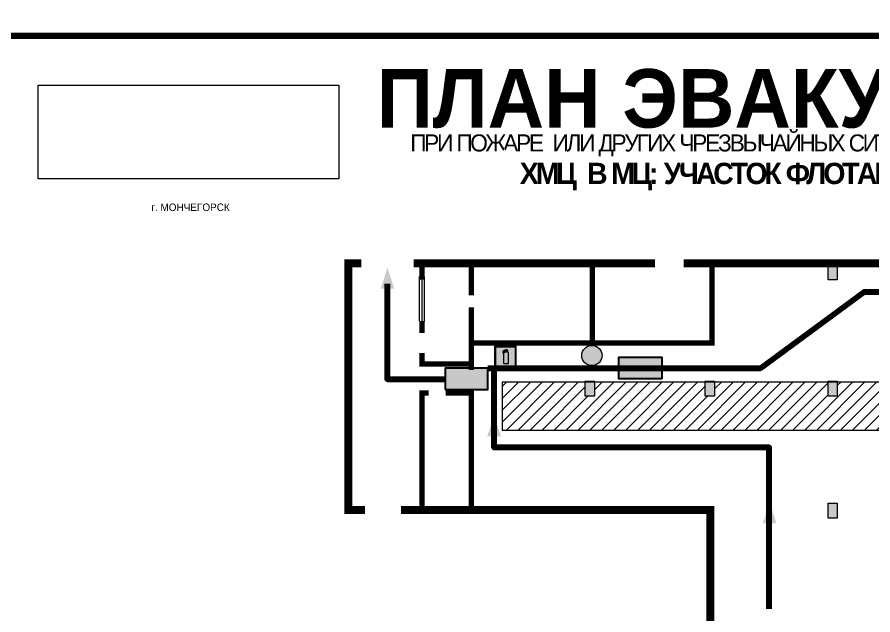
# Model space of a CAD drawing. Header units: millimetres. Extents: x 13114 to 67229, y 22859 to 38520.
# Drawn here: x 28888.9 to 29210.9, y 30676 to 30900.9 of the extents above; entities that cross this region are included whole.
import ezdxf

# ---------------------------------------------------------------- set-up
doc = ezdxf.new("R2010")
doc.units = ezdxf.units.MM
doc.layers.add('План_Штампы', color=7, linetype='Continuous')
doc.styles.add('обычный', font='arial.ttf')
picture_1 = doc.add_image_def('image1.jpg', size_in_pixel=(337, 105))

# ---------------------------------------------------------------- blocks, each defined once
blk = doc.blocks.new('A$C7B4425F7')
at = {"true_color": 0xffffff}
blk.add_hatch(color=7, dxfattribs=at).paths.add_polyline_path([(0, 0), (-16, 0), (-16, -8), (0, -8)])
h = blk.add_hatch(color=126)
h.paths.add_polyline_path([(-0.2, -0.2), (-15.8, -0.2), (-15.8, -7.8), (-0.2, -7.8)])
h.paths.add_polyline_path([(-11.76, -2.03), (-11.76, -3.66), (-11.17, -3.66, -0.568275), (-11.17, -6.18), (-12.58, -6.18), (-12.58, -2.03)], flags=16)
h.paths.add_polyline_path([(-13.33, -4.12, -0.495768), (-13.59, -6.18), (-15.03, -6.18), (-15.03, -2.03), (-13.59, -2.03, -0.487973)], flags=16)
h.paths.add_polyline_path([(-10.25, -2.03), (-9.48, -2.03), (-9.48, -6.18), (-10.25, -6.18)], flags=16)
h.paths.add_polyline_path([(-13.84, -3.69), (-14.24, -3.69), (-14.24, -3.03), (-13.9, -3.03, -0.692621)], flags=0)
h.paths.add_polyline_path([(-9.15, -2.03), (-8.4, -2.03), (-8.04, -3.07), (-7.68, -2.03), (-6.93, -2.03), (-7.64, -4.1), (-6.93, -6.18), (-7.68, -6.18), (-8.04, -5.14), (-8.4, -6.18), (-9.15, -6.18), (-8.44, -4.1)], flags=16)
h.paths.add_polyline_path([(-11.76, -4.46), (-11.42, -4.46, -0.692621), (-11.36, -5.12), (-11.76, -5.12)], flags=0)
h.paths.add_polyline_path([(-13.9, -5.2), (-14.24, -5.2), (-14.24, -4.55), (-13.84, -4.55, -0.708038)], flags=0)
edge = h.paths.add_edge_path(flags=16)
edge.add_ellipse((-5.51, -4.08), major_axis=(0, 2.05), ratio=0.586184, start_angle=0, end_angle=360)
edge = h.paths.add_edge_path(flags=0)
edge.add_ellipse((-5.51, -4.08), major_axis=(0, 1.14), ratio=0.454828, start_angle=0, end_angle=360)
h.paths.add_polyline_path([(-4.13, -4.96, 0.377264), (-3.48, -4.52, 0.0555), (-3.16, -2.03), (-1.66, -2.03), (-1.66, -4.96), (-0.96, -4.96), (-0.96, -7.01), (-1.75, -7.01), (-1.75, -6.18), (-3.3, -6.18), (-3.3, -7.02), (-4.13, -7.02)], flags=16)
h.paths.add_polyline_path([(-2.73, -2.91), (-2.28, -2.91), (-2.28, -4.96), (-3.05, -4.96, 0.079136)], flags=0)
at = {"color": 126}
blk.add_lwpolyline([(-16, -8), (0, -8), (0, 0), (-16, 0)], close=True, dxfattribs=at)
blk = doc.blocks.new('A$C32E8229D')
at = {"true_color": 0xffffff}
blk.add_hatch(color=7, dxfattribs=at).paths.add_polyline_path([(0, 0), (0, -8), (16, -8), (16, 0)])
h = blk.add_hatch(color=126)
h.paths.add_polyline_path([(0.2, -0.2), (15.8, -0.2), (15.8, -7.8), (0.2, -7.8)])
h.paths.add_polyline_path([(13.49, -2.05), (12.08, -2.05), (11.37, -2.63, 0.162397), (11.29, -2.84), (11.29, -3.63), (10.35, -3.63), (10.35, -4.05), (11.68, -4.05), (11.68, -3.48), (12.26, -4.28), (11.29, -5.1), (11.29, -6.78), (11.85, -6.78), (11.85, -5.44), (12.8, -4.64), (12.8, -5.94), (14.46, -5.94), (14.46, -5.39), (13.45, -5.39), (13.45, -3.97), (12.46, -2.59), (13.15, -2.59), (13.69, -3.34), (14.18, -3)], flags=16)
h.paths.add_polyline_path([(10.74, -1.82, 1), (11.8, -1.82, 1)], flags=16)
h.paths.add_polyline_path([(9.39, -3.59), (5.99, -3.59), (6.56, -3.03), (5.91, -3.03), (5.1, -3.83), (5.91, -4.64), (6.56, -4.64), (5.99, -4.09), (9.39, -4.09)], flags=16)
h.paths.add_polyline_path([(4.29, -1.08), (1.72, -1.08), (1.72, -6.6), (4.29, -6.6)], flags=16)
at = {"color": 126}
blk.add_lwpolyline([(16, -8), (0, -8), (0, 0), (16, 0)], close=True, dxfattribs=at)
blk = doc.blocks.new('A$C3AD82952')
at = {"true_color": 0xf5f5ff}
h = blk.add_hatch(color=7, dxfattribs=at)
h.dxf.hatch_style = 1
h.paths.add_polyline_path([(8.21, 8.73, 0.414214), (7.89, 9.05), (7.22, 9.05), (7.22, 9.92), (7.59, 9.92, 1), (7.57, 10.36), (7.22, 10.36), (7.22, 10.6), (6.43, 10.6), (6.43, 10.36), (6.01, 10.36), (4.74, 9.59), (4.74, 8.69), (4.98, 8.73), (4.98, 9.26), (6.12, 9.91), (6.43, 9.91), (6.43, 9.05), (5.76, 9.05, 0.414214), (5.44, 8.73), (5.44, 2.2), (8.21, 2.2)], flags=0)
h.paths.add_polyline_path([(12.8, 12.8), (0, 12.8), (0, 0), (12.8, 0)])
h.paths.add_polyline_path([(0.51, 12.29), (12.29, 12.29), (12.29, 0.51), (0.51, 0.51)], flags=16)
h.paths.add_polyline_path([(4.74, 9.59), (6.01, 10.36), (6.43, 10.36), (6.43, 10.6), (7.22, 10.6), (7.22, 10.36), (7.59, 10.36, -0.94586), (7.59, 9.92), (7.22, 9.92), (7.22, 9.05), (7.89, 9.05, -0.414214), (8.21, 8.73), (8.21, 2.2), (5.44, 2.2), (5.44, 8.73, -0.414214), (5.76, 9.05), (6.43, 9.05), (6.43, 9.91), (6.12, 9.91), (4.98, 9.26), (4.98, 8.73), (4.74, 8.69)], flags=0)
h = blk.add_hatch(color=242)
h.dxf.hatch_style = 1
h.paths.add_polyline_path([(12.29, 12.29), (0.51, 12.29), (0.51, 0.51), (12.29, 0.51)])
h.paths.add_polyline_path([(4.74, 8.69), (4.74, 9.59), (6.01, 10.36), (6.43, 10.36), (6.43, 10.6), (7.22, 10.6), (7.22, 10.36), (7.59, 10.36, -0.94586), (7.59, 9.92), (7.22, 9.92), (7.22, 9.05), (7.89, 9.05, -0.414214), (8.21, 8.73), (8.21, 2.2), (5.44, 2.2), (5.44, 8.73, -0.414214), (5.76, 9.05), (6.43, 9.05), (6.43, 9.91), (6.12, 9.91), (4.98, 9.26), (4.98, 8.73)], flags=16)
h = blk.add_hatch(color=7, dxfattribs=at)
h.dxf.hatch_style = 1
h.paths.add_polyline_path([(8.21, 8.73, 0.414214), (7.89, 9.05), (7.22, 9.05), (7.22, 9.92), (7.59, 9.92, 1), (7.57, 10.36), (7.22, 10.36), (7.22, 10.6), (6.43, 10.6), (6.43, 10.36), (6.01, 10.36), (4.74, 9.59), (4.74, 8.69), (4.98, 8.73), (4.98, 9.26), (6.12, 9.91), (6.43, 9.91), (6.43, 9.05), (5.76, 9.05, 0.414214), (5.44, 8.73), (5.44, 2.2), (8.21, 2.2)])
at = {"color": 242, "lineweight": 5}
for p, q in [((0, 0), (0, 12.8)), ((0, 12.8), (12.8, 12.8)), ((6.01, 10.36), (4.74, 9.59)), ((6.01, 10.36), (6.43, 10.36)), ((7.22, 10.6), (6.43, 10.6)), ((6.43, 10.6), (6.43, 10.36)), ((7.22, 10.36), (7.22, 10.6)), ((7.59, 10.36), (7.22, 10.36)), ((12.8, 0), (12.8, 12.8)), ((4.74, 9.59), (4.74, 8.69)), ((4.74, 8.69), (4.98, 8.73)), ((4.98, 9.26), (6.12, 9.91)), ((4.98, 8.73), (4.98, 9.26)), ((5.44, 2.2), (5.44, 8.73)), ((5.76, 9.05), (6.43, 9.05)), ((6.12, 9.91), (6.43, 9.91)), ((6.43, 9.91), (6.43, 9.05)), ((7.22, 9.05), (7.22, 9.92)), ((7.59, 9.92), (7.22, 9.92)), ((7.89, 9.05), (7.22, 9.05)), ((8.21, 2.2), (8.21, 8.73)), ((0, 0), (12.8, 0)), ((5.44, 2.2), (8.21, 2.2))]:
    blk.add_line(p, q, dxfattribs=at)
blk.add_lwpolyline([(0.51, 12.29), (12.29, 12.29), (12.29, 0.51), (0.51, 0.51)], close=True, dxfattribs=at)
for centre, radius, start, end in [((7.58, 10.14), 0.223, 273.1875, 86.8125), ((5.76, 8.73), 0.32, 90, 180), ((7.89, 8.73), 0.32, 0, 90)]:
    blk.add_arc(centre, radius, start, end, dxfattribs=at)
blk = doc.blocks.new('A$C7B8C2D5B')
at = {"lineweight": 0}
h = blk.add_hatch(color=5, dxfattribs=at)
h.dxf.hatch_style = 1
h.paths.add_polyline_path([(1.4, -3.02, 1), (-2.11, -3.02, 1)])
at = {"color": 5, "lineweight": 0}
blk.add_circle((-0.36, -3.02), 1.75, dxfattribs=at)

msp = doc.modelspace()

# ---------------------------------------------------------------- hatches: boundary and pattern name
at = {"lineweight": 0}
h = msp.add_hatch(color=256, dxfattribs=at)
h.dxf.hatch_style = 1
h.paths.add_polyline_path([(29197.48, 30807.66), (29194.01, 30807.66), (29194.01, 30802.04), (29197.48, 30802.04)])
at = {"lineweight": 0, "true_color": 0x000000}
h = msp.add_hatch(dxfattribs=at)
h.set_pattern_fill('ANSI31', color=18)
h.set_pattern_definition([(45, (1479.312, 30730.2412), (-2.24506403, 2.24506403), [])])
h.paths.add_polyline_path([(29184.12, 30666.07), (29152.59, 30666.07), (29152.59, 30626.05), (29184.12, 30626.05)])
h.paths.add_polyline_path([(29287.44, 30758.3), (29283.97, 30758.3), (29283.97, 30763.57), (29241.37, 30763.57), (29241.37, 30758.3), (29237.9, 30758.3), (29237.9, 30763.57), (29197.48, 30763.57), (29197.48, 30758.3), (29194.01, 30758.3), (29194.01, 30763.57), (29151.31, 30763.57), (29151.31, 30758.3), (29147.83, 30758.3), (29147.83, 30763.57), (29106.14, 30763.57), (29106.14, 30758.3), (29102.67, 30758.3), (29102.67, 30763.57), (29071.44, 30763.57), (29071.44, 30745.56), (29287.44, 30745.56)])
at = {"lineweight": 0}
h = msp.add_hatch(color=256, dxfattribs=at)
h.dxf.hatch_style = 1
h.paths.add_polyline_path([(29106.14, 30763.91), (29102.67, 30763.91), (29102.67, 30758.3), (29106.14, 30758.3)])
h = msp.add_hatch(color=256, dxfattribs=at)
h.dxf.hatch_style = 1
h.paths.add_polyline_path([(29151.31, 30763.91), (29147.83, 30763.91), (29147.83, 30758.3), (29151.31, 30758.3)])
h = msp.add_hatch(color=256, dxfattribs=at)
h.dxf.hatch_style = 1
h.paths.add_polyline_path([(29197.48, 30763.91), (29194.01, 30763.91), (29194.01, 30758.3), (29197.48, 30758.3)])
h = msp.add_hatch(color=256, dxfattribs=at)
h.dxf.hatch_style = 1
h.paths.add_polyline_path([(29197.48, 30718.06), (29194.01, 30718.06), (29194.01, 30712.44), (29197.48, 30712.44)])

# ---------------------------------------------------------------- linework, layer by layer
at = {"color": 1, "lineweight": 100}
for points in [[(28871.52, 31288.84), (29471.52, 31288.84), (29471.52, 30893.84), (28871.52, 30893.84)], [(28871.52, 30893.84), (29471.52, 30893.84), (29471.52, 30498.84), (28871.52, 30498.84)]]:
    msp.add_lwpolyline(points, close=True, dxfattribs=at)
at = {"lineweight": 0}
for points, const_width in [([(29018.48, 30808.28), (29012.03, 30808.28)], 3), ([(29013.54, 30808.28), (29013.54, 30715.52), (29019.84, 30715.52)], 3), ([(29033.38, 30715.52), (29149.69, 30715.52), (29149.69, 30623.49), (29332.73, 30623.49), (29332.73, 30808.28), (29139.74, 30808.28)], 3), ([(29128.85, 30808.28), (29038.11, 30808.28)], 3), ([(29041.25, 30808.28), (29041.25, 30802.11)], 2), ([(29059.79, 30808.28), (29059.79, 30796.19)], 2), ([(29059.79, 30778.34), (29150.35, 30778.34), (29150.35, 30808.28)], 2), ([(29105.33, 30778.34), (29105.33, 30808.28)], 2), ([(29059.79, 30768.15), (29059.79, 30791.67)], 2), ([(29041.25, 30782.11), (29041.25, 30786.64)], 2), ([(29059.79, 30770.42), (29041.25, 30770.42), (29041.25, 30774.57)], 2), ([(29050.14, 30759.44), (29059.79, 30759.44), (29059.79, 30761.12), (29059.79, 30715.52)], 2), ([(29041.25, 30715.52), (29041.25, 30759.44), (29043.75, 30759.44)], 2)]:
    msp.add_lwpolyline(points, dxfattribs=dict(at, const_width=const_width))
for points in [[(29194.01, 30807.66), (29197.48, 30807.66), (29197.48, 30802.04), (29194.01, 30802.04)], [(29071.44, 30745.56), (29287.44, 30745.56), (29287.44, 30763.57), (29071.44, 30763.57)], [(29102.67, 30763.91), (29106.14, 30763.91), (29106.14, 30758.3), (29102.67, 30758.3)], [(29147.83, 30763.91), (29151.31, 30763.91), (29151.31, 30758.3), (29147.83, 30758.3)], [(29194.01, 30763.91), (29197.48, 30763.91), (29197.48, 30758.3), (29194.01, 30758.3)], [(29194.01, 30718.06), (29197.48, 30718.06), (29197.48, 30712.44), (29194.01, 30712.44)]]:
    msp.add_lwpolyline(points, close=True, dxfattribs=at)
for points in [[(29040.26, 30786.52), (29040.26, 30803.28)], [(29041.25, 30786.64), (29041.25, 30803.39)], [(29042.21, 30786.45), (29042.21, 30803.2)]]:
    msp.add_lwpolyline(points, dxfattribs=at)
at = {"color": 126, "lineweight": 100, "true_color": 0x008754}
for points in [[(29028.09, 30800.61), (29028.09, 30764.74), (29050.02, 30764.74)], [(29066.02, 30768.83), (29168.59, 30768.83), (29207.64, 30797.6), (29326.42, 30797.6), (29326.42, 30770.14), (29315.31, 30770.14), (29315.31, 30783.23)], [(29171.86, 30678.3), (29171.86, 30739), (29068.43, 30739), (29068.43, 30768.83)]]:
    msp.add_lwpolyline(points, dxfattribs=at)
at = {"layer": 'План_Штампы', "color": 126, "true_color": 0x008754}
for points in [[(29030.83, 30798.71), (29025.7, 30798.72), (29028.24, 30806.6)], [(29070.96, 30743.21), (29065.83, 30743.22), (29068.37, 30751.1)], [(29174.61, 30710.45), (29169.48, 30710.46), (29172.02, 30718.34)]]:
    msp.add_solid(points, dxfattribs=at)

# ---------------------------------------------------------------- block references
for name, p, xscale, yscale, zscale in [('A$C3AD82952', (29068.66, 30769.17), 0.625, 0.625, 0.625), ('A$C7B8C2D5B', (29105.95, 30780.17), 2.177419353276491, 2.177419353276491, 2.177419353276491)]:
    msp.add_blockref(name, p, dxfattribs=dict(xscale=xscale, yscale=yscale, zscale=zscale))
at = {"layer": 'План_Штампы', "color": 126, "true_color": 0x008754, "xscale": 1.012510887696, "yscale": 1.012510887696, "zscale": 1.012510887696, "rotation": 359.9978653237144}
msp.add_blockref('A$C32E8229D', (29115.25, 30772.97), dxfattribs=at)
at = {"layer": 'План_Штампы'}
msp.add_blockref('A$C7B4425F7', (29066.02, 30768.83), dxfattribs=at)

# ---------------------------------------------------------------- texts
at = {"lineweight": 0, "style": 'обычный'}
for s, insert, char_height, width, attachment_point in [('{\\fProxima Nova Rg|b1|i0|c204|p2;ПЛАН ЭВАКУАЦИИ}', (29024.17, 30881.32), 22, 493.8901, 1), ('\\pi-8.4,l8.4,t8.4;{\\fProxima Nova Rg|b0|i0|c204|p2;г. МОНЧЕГОРСК\\H1.1997x; }', (28954.15, 30829.34), 2.8, 126.6484, 5)]:
    msp.add_mtext(s, dxfattribs=dict(at, insert=insert, char_height=char_height, width=width, attachment_point=attachment_point))
at = {"color": 0, "lineweight": 0, "insert": (29174.3, 30856.93), "char_height": 8, "width": 449.2158, "attachment_point": 5, "style": 'обычный'}
msp.add_mtext('{\\fArial Black|b1|i0|c204|p34;\\H2x;\\T0.85;  \\fArial Narrow|b0|i0|c204|p34;\\H0.8x;\\W0.9;\\P\\fProxima Nova Rg|b0|i0|c204|p2;\\H0.5x;\\W1;\\C256;ПРИ ПОЖАРЕ  ИЛИ ДРУГИХ ЧРЕЗВЫЧАЙНЫХ СИТУАЦИЯХ  ИЗ ПОМЕЩЕНИЙ \\fProxima Nova Rg|b1|i0|c204|p2;\\H1.25x;\\PХМЦ  В МЦ: УЧАСТОК ФЛОТАЦИИ  2 ЭТАЖ}', dxfattribs=at)

# ---------------------------------------------------------------- pictures from other files: only their frames are drawn
at = {"color": 7, "lineweight": 0, "true_color": 0xf5f5ff}
image = msp.add_image(picture_1, insert=(28896.89, 30840.05), size_in_units=(113.11, 35.24), rotation=0, dxfattribs=at)
image.dxf.flags = 7

doc.saveas('drawing.dxf')
